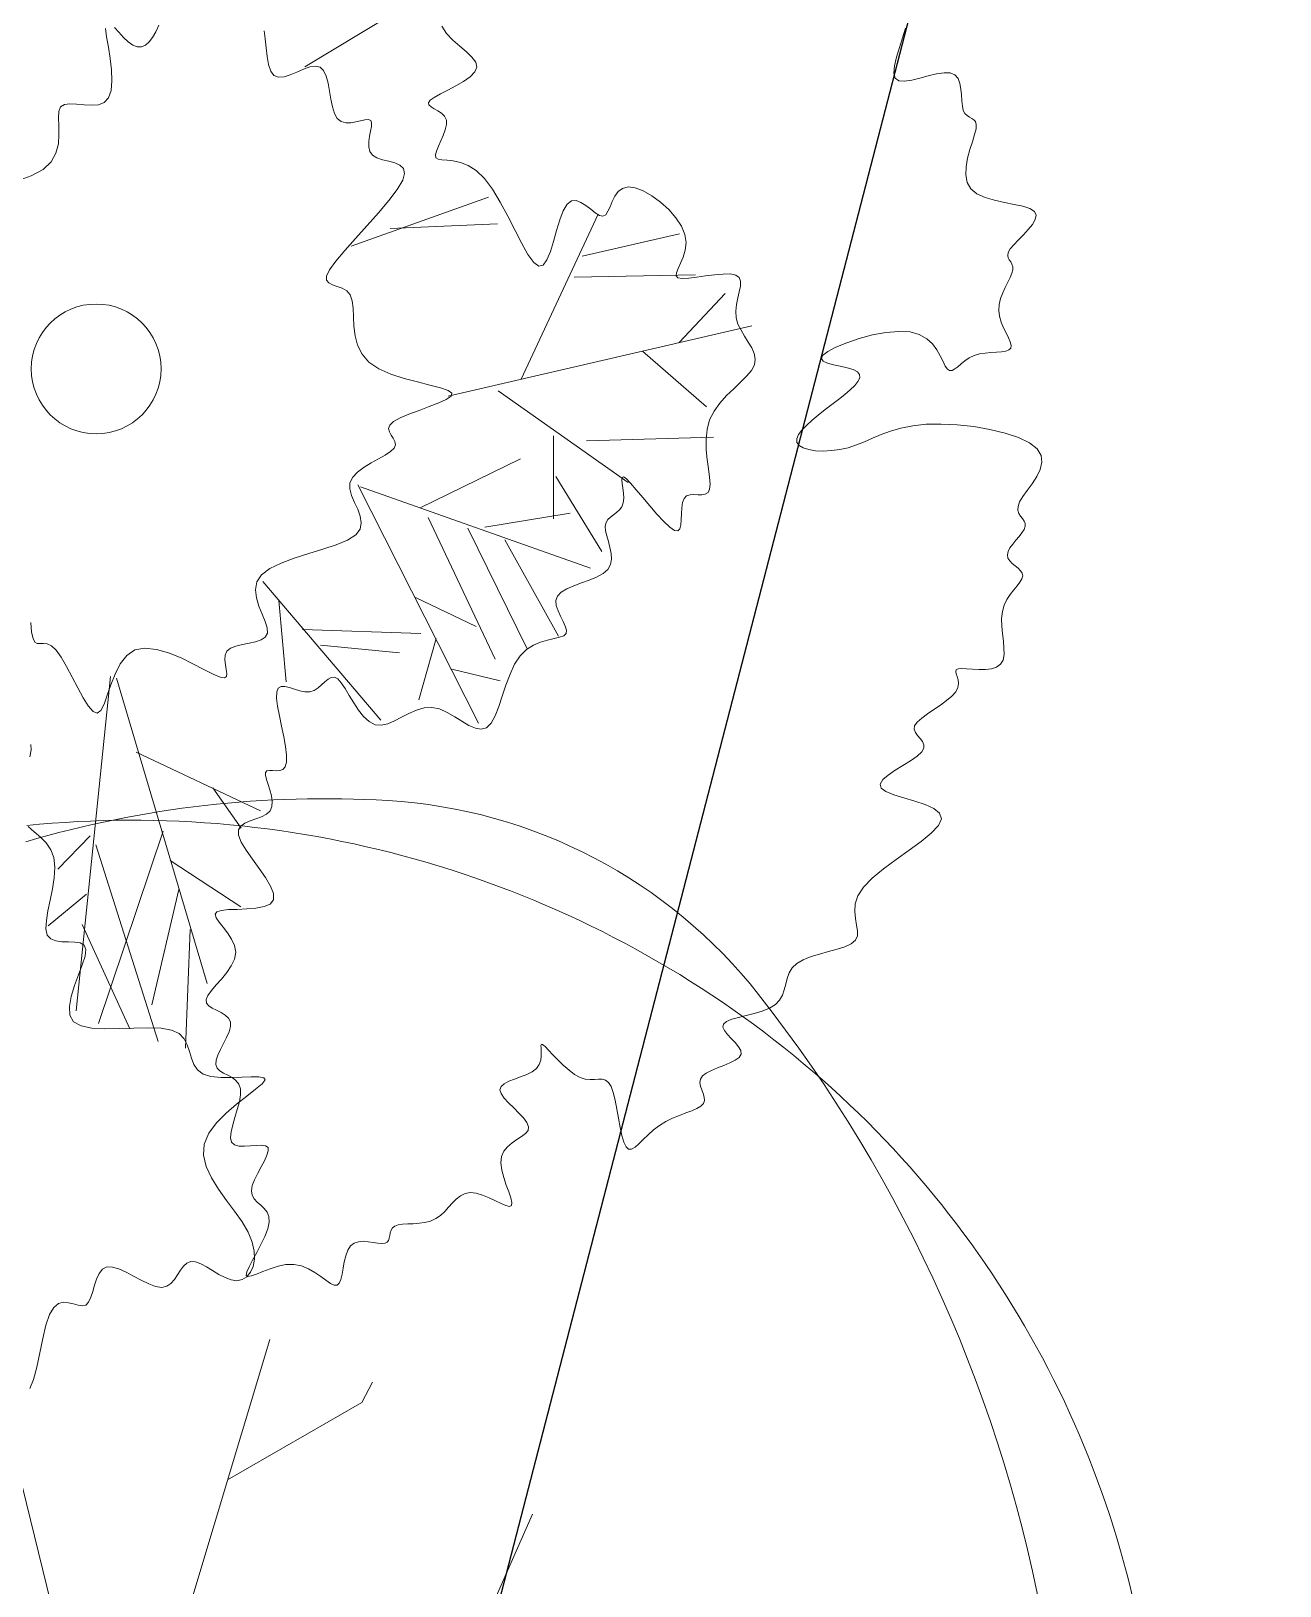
# Model space of a CAD drawing. Extents: x 2080 to 102394, y 2071 to 93424.
# Drawn here: x 82984.5 to 83092.5, y 79827.9 to 79962.2 of the extents above; entities that cross this region are included whole.
import ezdxf

# ---------------------------------------------------------------- set-up
doc = ezdxf.new("R2010")
doc.units = 0
doc.header["$LTSCALE"] = 20
doc.header["$MEASUREMENT"] = 0
doc.layers.add('casuanut tree', color=100, linetype='Continuous', lineweight=5)
doc.layers.add('tree', color=60, linetype='Continuous', lineweight=0)

# ---------------------------------------------------------------- blocks, each defined once
blk = doc.blocks.new('tr')
at = {"layer": 'casuanut tree'}
for p, q in [((0.2928, 0.2663), (0.4673, 0.3232)), ((0.298, 0.0656), (0.455, 0.0838)), ((0.3433, 0.0747), (0.458, 0.0536)), ((0.445, -0.1163), (0.5666, 0.0392)), ((0.5395, -0.0014), (0.6476, -0.0014)), ((0.526, -0.0217), (0.6544, -0.0487)), ((0.6206, -0.1163), (0.6814, -0.0758)), ((0.3639, -0.1163), (0.7017, -0.1163)), ((0.5801, -0.1163), (0.6341, -0.1907)), ((0.4179, -0.1231), (0.5328, -0.2516)), ((0.4652, -0.1839), (0.445, -0.2718)), ((0.2467, -0.1881), (0.3161, -0.4691)), ((0.249, -0.1907), (0.472, -0.3327)), ((0.307, -0.2274), (0.4248, -0.2002)), ((0.499, -0.1975), (0.6341, -0.2245)), ((0.458, -0.2274), (0.4882, -0.318)), ((0.3131, -0.2395), (0.3493, -0.4056)), ((0.1229, -0.2667), (0.2134, -0.4419)), ((0.3523, -0.2606), (0.3855, -0.4026)), ((0.3704, -0.2637), (0.464, -0.2697)), ((0.3885, -0.2818), (0.4218, -0.3966)), ((0.135, -0.2908), (0.1229, -0.3785)), ((-0.0613, -0.3301), (-0.179, -0.6745)), ((-0.0552, -0.3331), (-0.0341, -0.6775)), ((0.1531, -0.3271), (0.2768, -0.3603)), ((0.2799, -0.3211), (0.3372, -0.3664)), ((0.1682, -0.3482), (0.2497, -0.3754)), ((0.2919, -0.3694), (0.2587, -0.4298)), ((-0.0526, -0.416), (0.0645, -0.5084)), ((0.301, -0.4056), (0.3493, -0.4298)), ((0.0195, -0.4723), (0.0397, -0.5219)), ((-0.1217, -0.4933), (-0.1639, -0.5204)), ((-0.1179, -0.5039), (-0.0999, -0.727)), ((-0.0436, -0.5061), (-0.1585, -0.6932)), ((-0.0432, -0.5386), (0.0202, -0.605)), ((-0.1398, -0.5537), (-0.1881, -0.5778)), ((-0.0413, -0.5715), (-0.0976, -0.6865)), ((-0.1517, -0.585), (-0.1269, -0.7067))]:
    blk.add_line(p, q, dxfattribs=at)
at = {"layer": 'casuanut tree', "color": 2}
blk.add_line((-0.0391, -0.6166), (-0.0729, -0.7406), dxfattribs=at)
at = {"layer": 'casuanut tree'}
for points in [[(0.4472, 0.2756), (0.4506, 0.2668), (0.4557, 0.2582), (0.4614, 0.2502), (0.467, 0.2426), (0.4716, 0.2357), (0.4743, 0.2294), (0.4742, 0.224), (0.4709, 0.2193), (0.4648, 0.2154), (0.4568, 0.212), (0.4476, 0.2092), (0.4382, 0.2067), (0.4294, 0.2045), (0.422, 0.2024), (0.4168, 0.2003), (0.4144, 0.1981), (0.4145, 0.1958), (0.4163, 0.1933), (0.4192, 0.1904), (0.4226, 0.1873), (0.4258, 0.1838), (0.4282, 0.1799), (0.4292, 0.1755), (0.4282, 0.1706), (0.4257, 0.1654), (0.4222, 0.1601), (0.4182, 0.1548), (0.4144, 0.1498), (0.4111, 0.1452), (0.4092, 0.1414), (0.4089, 0.1383), (0.4109, 0.1362), (0.4147, 0.1346), (0.4201, 0.133), (0.4265, 0.1307), (0.4337, 0.1273), (0.4411, 0.1222), (0.4484, 0.1148), (0.4551, 0.1045), (0.461, 0.0912), (0.4661, 0.0756), (0.4706, 0.0589), (0.4748, 0.0423), (0.4787, 0.0268), (0.4826, 0.0136), (0.4867, 0.0038), (0.4911, -0.0014), (0.496, -0.0013), (0.5013, 0.0033), (0.507, 0.0112), (0.5128, 0.0211), (0.5187, 0.0319), (0.5247, 0.0423), (0.5305, 0.0512), (0.5362, 0.0572), (0.5415, 0.0596), (0.5465, 0.0588), (0.5513, 0.0557), (0.5557, 0.0511), (0.5599, 0.046), (0.5639, 0.0412), (0.5676, 0.0375), (0.5711, 0.0358), (0.5744, 0.0367), (0.5776, 0.0397), (0.581, 0.044), (0.5846, 0.049), (0.5886, 0.0539), (0.5932, 0.058), (0.5986, 0.0604), (0.6048, 0.0606), (0.612, 0.0579), (0.6199, 0.0526), (0.6278, 0.0453), (0.6354, 0.0365), (0.6422, 0.0267), (0.6478, 0.0164), (0.6516, 0.0061), (0.6533, -0.0037), (0.6525, -0.0124), (0.6498, -0.0202), (0.646, -0.027), (0.6417, -0.0328), (0.6378, -0.0378), (0.6349, -0.0418), (0.6338, -0.0451), (0.6352, -0.0476), (0.6397, -0.0494), (0.6467, -0.0506), (0.6553, -0.0516), (0.6649, -0.0524), (0.6747, -0.0533), (0.6839, -0.0546), (0.6916, -0.0563), (0.6972, -0.0589), (0.7, -0.0623), (0.7005, -0.0665), (0.6992, -0.0715), (0.6967, -0.0772), (0.6937, -0.0833), (0.6907, -0.0899), (0.6883, -0.0968), (0.687, -0.1039), (0.6874, -0.1112), (0.6891, -0.1184), (0.6914, -0.1256), (0.6939, -0.1327), (0.6961, -0.1395), (0.6973, -0.1461), (0.6971, -0.1523), (0.6949, -0.158), (0.6904, -0.1633), (0.6838, -0.1683), (0.6759, -0.1732), (0.6671, -0.1783), (0.6579, -0.1838), (0.649, -0.19), (0.6409, -0.1971), (0.6341, -0.2054), (0.6291, -0.2148), (0.6256, -0.2252), (0.6233, -0.236), (0.6219, -0.2466), (0.6209, -0.2567), (0.62, -0.2657), (0.6189, -0.2732), (0.6172, -0.2786), (0.6147, -0.2817), (0.6114, -0.2828), (0.6076, -0.2825), (0.6034, -0.2816), (0.5992, -0.2804), (0.5951, -0.2797), (0.5912, -0.28), (0.588, -0.282), (0.5853, -0.2859), (0.5832, -0.2913), (0.5815, -0.2975), (0.5798, -0.3037), (0.578, -0.3091), (0.5759, -0.313), (0.5733, -0.3148), (0.5699, -0.3135), (0.5657, -0.3089), (0.5608, -0.3014), (0.5555, -0.292), (0.55, -0.2816), (0.5446, -0.271), (0.5395, -0.2611), (0.5351, -0.2528), (0.5317, -0.247), (0.5292, -0.2444), (0.5277, -0.2446), (0.5268, -0.247), (0.5263, -0.251), (0.5259, -0.2561), (0.5253, -0.2616), (0.5243, -0.2671), (0.5226, -0.2718), (0.5201, -0.2755), (0.5169, -0.2782), (0.5132, -0.2802), (0.5094, -0.282), (0.5057, -0.2837), (0.5024, -0.2858), (0.4997, -0.2885), (0.4979, -0.2921), (0.4971, -0.2969), (0.4971, -0.3027), (0.4975, -0.309), (0.4977, -0.3156), (0.4975, -0.3222), (0.4965, -0.3284), (0.4941, -0.3339), (0.49, -0.3383), (0.484, -0.3415), (0.4764, -0.3436), (0.4678, -0.3451), (0.4589, -0.3462), (0.4501, -0.3473), (0.442, -0.3488), (0.4352, -0.3509), (0.4303, -0.3541), (0.4276, -0.3585), (0.4268, -0.3639), (0.4274, -0.37), (0.4286, -0.3762), (0.4301, -0.3823), (0.4313, -0.3879), (0.4315, -0.3925), (0.4303, -0.3958), (0.4273, -0.3976), (0.4225, -0.3982), (0.4164, -0.3982), (0.4092, -0.3982), (0.4013, -0.3986), (0.393, -0.4001), (0.3845, -0.4031), (0.3763, -0.4082), (0.3685, -0.4157), (0.3612, -0.4251), (0.3543, -0.4355), (0.3477, -0.4462), (0.3414, -0.4564), (0.3353, -0.4652), (0.3293, -0.472), (0.3234, -0.4758), (0.3174, -0.4762), (0.3114, -0.4737), (0.3053, -0.469), (0.299, -0.463), (0.2924, -0.4564), (0.2855, -0.45), (0.2782, -0.4445), (0.2704, -0.4409), (0.2622, -0.4395), (0.2536, -0.44), (0.2449, -0.4417), (0.2362, -0.444), (0.2278, -0.4461), (0.2199, -0.4475), (0.2127, -0.4475), (0.2063, -0.4454), (0.2008, -0.4407), (0.1963, -0.434), (0.1925, -0.4259), (0.1892, -0.4171), (0.1863, -0.4082), (0.1836, -0.3999), (0.1809, -0.3929), (0.1781, -0.3879), (0.175, -0.3853), (0.1716, -0.3848), (0.1679, -0.3859), (0.1639, -0.3879), (0.1596, -0.3903), (0.1551, -0.3927), (0.1504, -0.3943), (0.1455, -0.3947), (0.1403, -0.3934), (0.1351, -0.3911), (0.13, -0.3881), (0.125, -0.3852), (0.1205, -0.383), (0.1165, -0.3821), (0.1131, -0.3832), (0.1105, -0.3868), (0.1089, -0.3933), (0.1079, -0.4022), (0.1074, -0.4128), (0.1072, -0.4242), (0.1069, -0.4358), (0.1064, -0.4467), (0.1055, -0.4561), (0.1038, -0.4634), (0.1013, -0.4679), (0.098, -0.4701), (0.0944, -0.4706), (0.0906, -0.47), (0.0869, -0.4689), (0.0835, -0.468), (0.0808, -0.4678), (0.079, -0.469), (0.0783, -0.4721), (0.0783, -0.4767), (0.0788, -0.4823), (0.0793, -0.4886), (0.0795, -0.4951), (0.079, -0.5012), (0.0775, -0.5066), (0.0745, -0.5107), (0.0699, -0.5134), (0.0641, -0.5148), (0.0576, -0.5156), (0.051, -0.5164), (0.0449, -0.5175), (0.0398, -0.5196), (0.0364, -0.5232), (0.0351, -0.5288), (0.0364, -0.5367), (0.0396, -0.5464), (0.044, -0.5574), (0.0488, -0.5688), (0.0532, -0.5799), (0.0565, -0.5902), (0.0578, -0.5989), (0.0565, -0.6054), (0.0519, -0.6091), (0.0448, -0.6104), (0.0358, -0.6101), (0.0258, -0.6086), (0.0158, -0.6067), (0.0065, -0.6049), (-0.0013, -0.6039), (-0.0066, -0.6043), (-0.0088, -0.6065), (-0.0086, -0.6104), (-0.0066, -0.6157), (-0.0036, -0.622), (-0.0003, -0.6291), (0.0025, -0.6366), (0.004, -0.6442), (0.0036, -0.6516), (0.0006, -0.6585), (-0.0044, -0.6649), (-0.0107, -0.6709), (-0.0178, -0.6764), (-0.0249, -0.6814), (-0.0313, -0.6861), (-0.0363, -0.6904), (-0.0392, -0.6944), (-0.0396, -0.6981), (-0.0379, -0.7015), (-0.0348, -0.7049), (-0.0308, -0.7082), (-0.0265, -0.7117), (-0.0227, -0.7153), (-0.02, -0.7193), (-0.0189, -0.7237), (-0.02, -0.7286), (-0.0228, -0.7339), (-0.0268, -0.7394), (-0.0315, -0.745), (-0.0361, -0.7505), (-0.0403, -0.7559), (-0.0434, -0.7609), (-0.0448, -0.7654), (-0.0442, -0.7693), (-0.042, -0.7729), (-0.0386, -0.7762), (-0.0347, -0.7795), (-0.0308, -0.783), (-0.0274, -0.7869), (-0.0252, -0.7915), (-0.0246, -0.7969), (-0.026, -0.8033), (-0.029, -0.8105), (-0.0331, -0.818), (-0.0375, -0.8257), (-0.0417, -0.8331), (-0.0451, -0.84), (-0.0471, -0.8461), (-0.0471, -0.851), (-0.0446, -0.8546), (-0.0402, -0.857), (-0.0344, -0.8585), (-0.0281, -0.8596), (-0.0218, -0.8606), (-0.0162, -0.8616), (-0.012, -0.8632), (-0.0099, -0.8657), (-0.0104, -0.8692), (-0.0129, -0.8736), (-0.017, -0.8788), (-0.0219, -0.8844), (-0.0271, -0.8903), (-0.0319, -0.8963), (-0.0358, -0.902), (-0.0381, -0.9074), (-0.0383, -0.9122), (-0.037, -0.9165), (-0.0345, -0.9206), (-0.0316, -0.9247), (-0.0288, -0.9289), (-0.0267, -0.9335), (-0.0258, -0.9387), (-0.0268, -0.9446), (-0.03, -0.9513), (-0.035, -0.9587), (-0.041, -0.9662), (-0.0475, -0.9737), (-0.0537, -0.9807), (-0.059, -0.9869), (-0.0626, -0.9918), (-0.064, -0.9953), (-0.0626, -0.9969), (-0.0587, -0.9972), (-0.0529, -0.9965), (-0.0455, -0.9953), (-0.0372, -0.9941), (-0.0283, -0.9934), (-0.0195, -0.9936), (-0.0111, -0.9953), (-0.0035, -0.9987), (0.0032, -1.0034), (0.0091, -1.0089), (0.0143, -1.0146), (0.0188, -1.0199), (0.0228, -1.0243), (0.0264, -1.0271), (0.0295, -1.0279), (0.0323, -1.0263), (0.0349, -1.0226), (0.0375, -1.0174), (0.04, -1.0113), (0.0428, -1.0049), (0.0458, -0.9988), (0.0492, -0.9935), (0.0531, -0.9896), (0.0576, -0.9876), (0.0626, -0.9872), (0.0678, -0.9879), (0.073, -0.9895), (0.078, -0.9914), (0.0827, -0.9933), (0.0869, -0.9947), (0.0903, -0.9953), (0.0928, -0.9947), (0.0946, -0.9931), (0.096, -0.9909), (0.0972, -0.9882), (0.0984, -0.9855), (0.0999, -0.9829), (0.102, -0.9808), (0.1049, -0.9795), (0.1088, -0.9791), (0.1135, -0.9795), (0.119, -0.9804), (0.1249, -0.9815), (0.1312, -0.9824), (0.1375, -0.983), (0.1439, -0.9829), (0.15, -0.9817), (0.1557, -0.9795), (0.1611, -0.9764), (0.1663, -0.9728), (0.1714, -0.9692), (0.1764, -0.966), (0.1816, -0.9635), (0.187, -0.9623), (0.1927, -0.9626), (0.1988, -0.9648), (0.2051, -0.9683), (0.2113, -0.9728), (0.2172, -0.9774), (0.2226, -0.9816), (0.2273, -0.9849), (0.2309, -0.9867), (0.2333, -0.9863), (0.2343, -0.9833), (0.2342, -0.9781), (0.2335, -0.9713), (0.2326, -0.9634), (0.2318, -0.955), (0.2315, -0.9466), (0.2323, -0.9388), (0.2344, -0.9322), (0.2382, -0.927), (0.2432, -0.9232), (0.249, -0.9204), (0.255, -0.9181), (0.2606, -0.916), (0.2654, -0.9138), (0.2689, -0.911), (0.2704, -0.9074), (0.2697, -0.9026), (0.2673, -0.8968), (0.2636, -0.8905), (0.2593, -0.8839), (0.2551, -0.8773), (0.2516, -0.8711), (0.2494, -0.8656), (0.249, -0.8612), (0.2511, -0.858), (0.2551, -0.8559), (0.2607, -0.8545), (0.2672, -0.8536), (0.2742, -0.8527), (0.2812, -0.8517), (0.2876, -0.8501), (0.293, -0.8477), (0.2969, -0.8442), (0.2995, -0.84), (0.3011, -0.8355), (0.3021, -0.8312), (0.3027, -0.8274), (0.3032, -0.8247), (0.304, -0.8234), (0.3053, -0.824), (0.3074, -0.8268), (0.3103, -0.8313), (0.3137, -0.8372), (0.3177, -0.8438), (0.3221, -0.8508), (0.3269, -0.8574), (0.3318, -0.8633), (0.3369, -0.8679), (0.3419, -0.8709), (0.3468, -0.8726), (0.3515, -0.8736), (0.3559, -0.8743), (0.3597, -0.8752), (0.363, -0.877), (0.3655, -0.88), (0.3673, -0.8848), (0.3681, -0.8918), (0.3682, -0.9005), (0.3679, -0.9102), (0.3674, -0.9203), (0.3669, -0.9303), (0.3668, -0.9393), (0.3672, -0.947), (0.3684, -0.9524), (0.3706, -0.9554), (0.3738, -0.956), (0.3779, -0.9548), (0.3827, -0.9523), (0.3884, -0.9489), (0.3947, -0.945), (0.4016, -0.9412), (0.4089, -0.9378), (0.4167, -0.9353), (0.4246, -0.9335), (0.4324, -0.9322), (0.4399, -0.9312), (0.4467, -0.9302), (0.4526, -0.9291), (0.4574, -0.9276), (0.4607, -0.9254), (0.4625, -0.9225), (0.463, -0.9189), (0.4628, -0.9149), (0.4623, -0.9108), (0.4619, -0.9066), (0.4621, -0.9026), (0.4635, -0.899), (0.4664, -0.8961), (0.4711, -0.894), (0.4772, -0.8924), (0.4842, -0.8912), (0.4915, -0.8902), (0.4986, -0.889), (0.5048, -0.8875), (0.5097, -0.8855), (0.5125, -0.8826), (0.513, -0.8787), (0.5117, -0.8741), (0.5092, -0.869), (0.506, -0.8637), (0.503, -0.8585), (0.5008, -0.8537), (0.5, -0.8496), (0.5013, -0.8465), (0.5051, -0.8446), (0.5111, -0.8435), (0.5187, -0.8431), (0.5273, -0.843), (0.5364, -0.8428), (0.5454, -0.8422), (0.5538, -0.841), (0.5609, -0.8386), (0.5664, -0.8351), (0.5706, -0.8304), (0.5739, -0.8251), (0.5768, -0.8195), (0.5798, -0.8138), (0.5833, -0.8085), (0.5877, -0.8039), (0.5936, -0.8003), (0.6012, -0.798), (0.6102, -0.7967), (0.6199, -0.796), (0.6299, -0.7957), (0.6396, -0.7953), (0.6484, -0.7945), (0.6557, -0.7929), (0.6611, -0.7902), (0.6642, -0.7861), (0.6656, -0.7808), (0.666, -0.7745), (0.6663, -0.7674), (0.6674, -0.7597), (0.6698, -0.7518), (0.6746, -0.7439), (0.6825, -0.7361), (0.694, -0.7287), (0.7081, -0.7216), (0.7238, -0.7149), (0.7397, -0.7083), (0.7546, -0.702), (0.7674, -0.6957), (0.7768, -0.6894), (0.7816, -0.6831), (0.781, -0.6768), (0.776, -0.6704), (0.7678, -0.664), (0.7577, -0.6578), (0.7471, -0.6518), (0.7373, -0.6461), (0.7296, -0.6407), (0.7253, -0.6358), (0.7254, -0.6314), (0.7293, -0.6274), (0.736, -0.6238), (0.7445, -0.6205), (0.7538, -0.6172), (0.763, -0.6141), (0.7711, -0.6109), (0.7771, -0.6076), (0.7803, -0.6042), (0.7812, -0.6005), (0.7804, -0.5968), (0.7787, -0.593), (0.7766, -0.5892), (0.7751, -0.5855), (0.7746, -0.5818), (0.776, -0.5783), (0.7797, -0.5751), (0.7853, -0.5719), (0.7924, -0.5689), (0.8002, -0.5658), (0.8082, -0.5627), (0.8159, -0.5595), (0.8226, -0.5561), (0.8278, -0.5524), (0.831, -0.5485), (0.8327, -0.5444), (0.8331, -0.5405), (0.833, -0.5368), (0.8327, -0.5336), (0.8327, -0.531), (0.8335, -0.5294), (0.8357, -0.5288), (0.8394, -0.5293), (0.8446, -0.5307), (0.8508, -0.5326), (0.8575, -0.5345), (0.8644, -0.5361), (0.871, -0.5368), (0.8769, -0.5364), (0.8818, -0.5344), (0.8854, -0.5305), (0.8878, -0.525), (0.8893, -0.5182), (0.8904, -0.5106), (0.8913, -0.5025), (0.8924, -0.4943), (0.894, -0.4864), (0.8965, -0.4792), (0.8999, -0.4729), (0.9042, -0.4676), (0.909, -0.463), (0.9138, -0.459), (0.9183, -0.4556), (0.9223, -0.4524), (0.9252, -0.4494), (0.9269, -0.4465), (0.9269, -0.4435), (0.9257, -0.4404), (0.9237, -0.4372), (0.9212, -0.434), (0.9188, -0.4307), (0.9167, -0.4273), (0.9155, -0.424), (0.9156, -0.4206), (0.9172, -0.4172), (0.9201, -0.4138), (0.9239, -0.4105), (0.9281, -0.4072), (0.9324, -0.404), (0.9363, -0.4008), (0.9395, -0.3977), (0.9415, -0.3947), (0.9421, -0.3917), (0.9415, -0.3889), (0.9403, -0.3859), (0.939, -0.3828), (0.9379, -0.3795), (0.9377, -0.376), (0.9387, -0.372), (0.9415, -0.3676), (0.9463, -0.3627), (0.9524, -0.3573), (0.9592, -0.3514), (0.9657, -0.3451), (0.9712, -0.3383), (0.9748, -0.3312), (0.9756, -0.3237), (0.973, -0.3158), (0.9663, -0.3076), (0.9561, -0.2994), (0.943, -0.2914), (0.9279, -0.2838), (0.9114, -0.2769), (0.8943, -0.2709), (0.8775, -0.2662), (0.8616, -0.2628), (0.8472, -0.2611), (0.8342, -0.2607), (0.8225, -0.2613), (0.8117, -0.2627), (0.8017, -0.2644), (0.7922, -0.2662), (0.783, -0.2676), (0.7737, -0.2685), (0.7644, -0.2684), (0.7552, -0.2675), (0.7464, -0.2659), (0.7384, -0.2637), (0.7315, -0.2609), (0.7261, -0.2577), (0.7224, -0.2542), (0.7208, -0.2504), (0.7216, -0.2466), (0.7244, -0.2426), (0.729, -0.2387), (0.735, -0.2347), (0.7422, -0.2306), (0.7501, -0.2267), (0.7585, -0.2227), (0.767, -0.2189), (0.7753, -0.2151), (0.783, -0.2115), (0.79, -0.2079), (0.7958, -0.2044), (0.8002, -0.2009), (0.8029, -0.1975), (0.8036, -0.1941), (0.8019, -0.1907), (0.7978, -0.1873), (0.7919, -0.184), (0.7851, -0.1806), (0.7784, -0.1773), (0.7725, -0.1741), (0.7685, -0.1709), (0.7671, -0.1678), (0.7692, -0.1648), (0.7755, -0.1619), (0.7853, -0.1593), (0.7978, -0.1573), (0.8119, -0.1559), (0.8268, -0.1554), (0.8416, -0.1561), (0.8554, -0.158), (0.8672, -0.1614), (0.8764, -0.1664), (0.8832, -0.1726), (0.888, -0.1796), (0.8913, -0.1869), (0.8934, -0.194), (0.8949, -0.2005), (0.8961, -0.206), (0.8976, -0.2099), (0.8996, -0.2119), (0.9022, -0.2123), (0.9054, -0.2114), (0.9091, -0.2097), (0.9134, -0.2075), (0.9182, -0.2053), (0.9234, -0.2033), (0.9291, -0.202), (0.9352, -0.2016), (0.9415, -0.202), (0.9477, -0.2028), (0.9536, -0.2038), (0.959, -0.2046), (0.9636, -0.205), (0.9673, -0.2046), (0.9697, -0.2031), (0.9707, -0.2003), (0.9706, -0.1964), (0.9697, -0.1915), (0.9684, -0.1859), (0.967, -0.1798), (0.966, -0.1733), (0.9656, -0.1667), (0.9663, -0.1603), (0.9682, -0.1541), (0.9711, -0.1483), (0.9747, -0.1428), (0.9787, -0.1376), (0.9826, -0.1328), (0.9862, -0.1284), (0.9892, -0.1244), (0.991, -0.1208), (0.9917, -0.1177), (0.9914, -0.1148), (0.9906, -0.1121), (0.9896, -0.1096), (0.989, -0.107), (0.9891, -0.1044), (0.9904, -0.1015), (0.9933, -0.0983), (0.998, -0.0947), (1.004, -0.0908), (1.0106, -0.0866), (1.0171, -0.0822), (1.0228, -0.0778), (1.027, -0.0733), (1.0291, -0.0688), (1.0282, -0.0645), (1.024, -0.0604), (1.0171, -0.0563), (1.0083, -0.0521), (0.9985, -0.0477), (0.9885, -0.043), (0.9793, -0.0377), (0.9716, -0.0318), (0.9663, -0.0251), (0.964, -0.0175), (0.9644, -0.0092), (0.9667, -0.0006), (0.9705, 0.008), (0.975, 0.0164), (0.9796, 0.0242), (0.9836, 0.0312), (0.9865, 0.0369), (0.9878, 0.0413), (0.9877, 0.0446), (0.9865, 0.047), (0.9846, 0.049), (0.9824, 0.0509), (0.9802, 0.0531), (0.9785, 0.0558), (0.9775, 0.0595), (0.9776, 0.0642), (0.9784, 0.0699), (0.9795, 0.0762), (0.9803, 0.0826), (0.9806, 0.0887), (0.9798, 0.0943), (0.9774, 0.099), (0.973, 0.1023), (0.9664, 0.104), (0.9582, 0.1046), (0.9489, 0.1045), (0.9394, 0.1041), (0.9304, 0.104), (0.9225, 0.1046), (0.9166, 0.1065), (0.9134, 0.1102), (0.9132, 0.1158), (0.9157, 0.1232), (0.92, 0.1319), (0.9255, 0.1413), (0.9312, 0.151), (0.9365, 0.1604)], [(-0.3202, -1.062), (-0.3142, -1.0532), (-0.3077, -1.0409), (-0.3011, -1.0267), (-0.2944, -1.0122), (-0.2878, -0.9989), (-0.2813, -0.9885), (-0.2751, -0.9821), (-0.2693, -0.9793), (-0.2637, -0.9791), (-0.2585, -0.9808), (-0.2536, -0.9833), (-0.249, -0.9858), (-0.2447, -0.9875), (-0.2407, -0.9874), (-0.2371, -0.9849), (-0.2336, -0.9805), (-0.2302, -0.9748), (-0.2267, -0.9686), (-0.223, -0.9626), (-0.2189, -0.9574), (-0.2144, -0.9538), (-0.2092, -0.9524), (-0.2034, -0.9538), (-0.197, -0.9574), (-0.1902, -0.9626), (-0.1832, -0.9686), (-0.1761, -0.9748), (-0.1692, -0.9805), (-0.1625, -0.9849), (-0.1563, -0.9874), (-0.1507, -0.9874), (-0.1456, -0.9855), (-0.1409, -0.9822), (-0.1365, -0.9781), (-0.1322, -0.9739), (-0.128, -0.9703), (-0.1237, -0.9678), (-0.1191, -0.9671), (-0.1143, -0.9686), (-0.1093, -0.972), (-0.104, -0.9767), (-0.0985, -0.982), (-0.0928, -0.9875), (-0.087, -0.9925), (-0.0811, -0.9964), (-0.0752, -0.9986), (-0.0694, -0.9988), (-0.0638, -0.9969), (-0.0587, -0.9931), (-0.0545, -0.9875), (-0.0515, -0.9803), (-0.0497, -0.9716), (-0.0497, -0.9615), (-0.0516, -0.9502), (-0.0555, -0.9379), (-0.0608, -0.9248), (-0.0667, -0.9113), (-0.0724, -0.8975), (-0.077, -0.8839), (-0.0798, -0.8706), (-0.0798, -0.8581), (-0.0764, -0.8465), (-0.0689, -0.8362), (-0.0583, -0.827), (-0.0458, -0.819), (-0.0326, -0.812), (-0.0198, -0.8061), (-0.0087, -0.801), (-0.0005, -0.7969), (0.0036, -0.7936), (0.0028, -0.7909), (-0.0022, -0.7888), (-0.0103, -0.7869), (-0.0205, -0.785), (-0.0317, -0.7828), (-0.0428, -0.7801), (-0.0528, -0.7766), (-0.0606, -0.7722), (-0.0654, -0.7665), (-0.0679, -0.7599), (-0.0689, -0.7527), (-0.0693, -0.7451), (-0.0701, -0.7376), (-0.072, -0.7303), (-0.0761, -0.7237), (-0.0831, -0.7181), (-0.0938, -0.7136), (-0.1072, -0.7099), (-0.1223, -0.7068), (-0.138, -0.7038), (-0.1532, -0.7006), (-0.1667, -0.6967), (-0.1775, -0.6917), (-0.1845, -0.6854), (-0.1868, -0.6774), (-0.1852, -0.6681), (-0.1809, -0.658), (-0.1747, -0.6475), (-0.1679, -0.6372), (-0.1615, -0.6275), (-0.1565, -0.619), (-0.1541, -0.6121), (-0.1549, -0.6072), (-0.1584, -0.6038), (-0.1639, -0.6015), (-0.1705, -0.5997), (-0.1774, -0.598), (-0.1837, -0.5957), (-0.1885, -0.5923), (-0.1912, -0.5874), (-0.1911, -0.5804), (-0.1886, -0.5718), (-0.1845, -0.5619), (-0.1795, -0.5512), (-0.1744, -0.5399), (-0.1698, -0.5286), (-0.1666, -0.5176), (-0.1653, -0.5073), (-0.1666, -0.4982), (-0.1699, -0.4899), (-0.1745, -0.4824), (-0.1798, -0.4752), (-0.185, -0.4683)], [(-0.1662, -0.395), (-0.1629, -0.388), (-0.1619, -0.3823)], [(0.0915, 0.3554), (0.0907, 0.3462), (0.09, 0.335), (0.089, 0.3227), (0.0876, 0.3102), (0.0854, 0.2985), (0.0823, 0.2886), (0.0779, 0.2814), (0.0722, 0.2777), (0.0654, 0.2767), (0.0579, 0.2778), (0.0502, 0.28), (0.0426, 0.2826), (0.0356, 0.2846), (0.0296, 0.2853), (0.025, 0.2837), (0.022, 0.2793), (0.02, 0.2726), (0.0184, 0.2642), (0.0165, 0.2548), (0.0136, 0.2452), (0.0088, 0.236), (0.0016, 0.2279), (-0.0088, 0.2217), (-0.0228, 0.2178), (-0.0396, 0.216)], [(-0.1323, -0.2533), (-0.1338, -0.264), (-0.1339, -0.271), (-0.1328, -0.2751), (-0.1307, -0.2771), (-0.1277, -0.278), (-0.1242, -0.2787), (-0.1203, -0.2801), (-0.1163, -0.2831), (-0.1124, -0.2887), (-0.1087, -0.2975), (-0.1053, -0.3086), (-0.102, -0.3211), (-0.0987, -0.3338), (-0.0954, -0.3457), (-0.092, -0.3556), (-0.0883, -0.3625), (-0.0842, -0.3654), (-0.0798, -0.3634), (-0.0748, -0.3575), (-0.0693, -0.3489), (-0.063, -0.3387), (-0.0559, -0.3284), (-0.048, -0.3189), (-0.0391, -0.3117), (-0.0291, -0.3079), (-0.018, -0.3084), (-0.0062, -0.3125), (0.0058, -0.3192), (0.0177, -0.3276), (0.0289, -0.3366), (0.039, -0.3453), (0.0476, -0.3526), (0.0543, -0.3575), (0.0586, -0.3593), (0.0611, -0.3583), (0.0623, -0.3553), (0.0627, -0.3509), (0.0629, -0.3456), (0.0634, -0.3402), (0.0649, -0.3353), (0.0678, -0.3316), (0.0725, -0.3294), (0.0786, -0.3286), (0.0857, -0.3285), (0.0931, -0.3287), (0.1003, -0.3288), (0.1067, -0.3281), (0.1118, -0.3262), (0.1151, -0.3225), (0.1161, -0.3169), (0.1155, -0.3095), (0.1141, -0.301), (0.1127, -0.2918), (0.112, -0.2826), (0.113, -0.2737), (0.1164, -0.2659), (0.1229, -0.2594), (0.1332, -0.2549), (0.1465, -0.2519), (0.1617, -0.2499), (0.178, -0.2486), (0.1941, -0.2474), (0.2092, -0.246), (0.2222, -0.2437), (0.2322, -0.2403), (0.2383, -0.2353), (0.2411, -0.2289), (0.2416, -0.2217), (0.2406, -0.2138), (0.2389, -0.2057), (0.2375, -0.1978), (0.2372, -0.1904), (0.2389, -0.1839), (0.2432, -0.1786), (0.2496, -0.1744), (0.2575, -0.1709), (0.2661, -0.168), (0.2747, -0.1655), (0.2828, -0.1632), (0.2894, -0.1608), (0.2941, -0.158), (0.2962, -0.1548), (0.2964, -0.1513), (0.2954, -0.1474), (0.2939, -0.1435), (0.2929, -0.1397), (0.293, -0.136), (0.295, -0.1327), (0.2997, -0.1299), (0.3076, -0.1276), (0.3179, -0.1258), (0.3295, -0.1243), (0.3412, -0.1228), (0.3521, -0.1213), (0.361, -0.1194), (0.3668, -0.1171), (0.3684, -0.1141), (0.3651, -0.1103), (0.3576, -0.1056), (0.3472, -0.1002), (0.3348, -0.0939), (0.3216, -0.0869), (0.3087, -0.0791), (0.2973, -0.0705), (0.2884, -0.0611), (0.283, -0.0511), (0.2805, -0.0406), (0.2802, -0.03), (0.2813, -0.0196), (0.2831, -0.0096), (0.2848, -0.0004), (0.2857, 0.0077), (0.2851, 0.0144), (0.2824, 0.0195), (0.2782, 0.0234), (0.2734, 0.0265), (0.2687, 0.0293), (0.2652, 0.0322), (0.2635, 0.0356), (0.2646, 0.04), (0.2693, 0.0459), (0.2781, 0.0536), (0.2902, 0.0627), (0.3044, 0.0727), (0.3197, 0.0834), (0.3349, 0.0941), (0.3488, 0.1046), (0.3603, 0.1142), (0.3684, 0.1226), (0.3721, 0.1294), (0.3721, 0.1348), (0.3692, 0.1392), (0.3643, 0.1428), (0.3583, 0.1461), (0.3521, 0.1492), (0.3465, 0.1525), (0.3425, 0.1564), (0.3407, 0.161), (0.3407, 0.1661), (0.3421, 0.1716), (0.3442, 0.1771), (0.3465, 0.1823), (0.3485, 0.1869), (0.3496, 0.1908), (0.3493, 0.1935), (0.3471, 0.195), (0.3433, 0.1956), (0.3385, 0.1957), (0.3331, 0.1957), (0.3275, 0.196), (0.3222, 0.1972), (0.3176, 0.1996), (0.3143, 0.2037), (0.3126, 0.2097), (0.312, 0.2173), (0.3123, 0.2258), (0.3128, 0.2347), (0.3132, 0.2433), (0.3129, 0.2512), (0.3116, 0.2577), (0.3087, 0.2623), (0.304, 0.2645), (0.2978, 0.2649), (0.2906, 0.264), (0.283, 0.2626), (0.2754, 0.2612), (0.2683, 0.2607), (0.2624, 0.2616), (0.258, 0.2645), (0.2556, 0.27), (0.2549, 0.2775), (0.2553, 0.2864), (0.2564, 0.2959), (0.2577, 0.3054), (0.2587, 0.3141)], [(0.1486, 0.346), (0.1439, 0.3396), (0.1391, 0.3343), (0.1343, 0.3305), (0.1296, 0.328), (0.125, 0.3272), (0.1205, 0.3282), (0.1162, 0.331), (0.1121, 0.3357), (0.1082, 0.3416), (0.1046, 0.3481), (0.1014, 0.3543)]]:
    blk.add_lwpolyline(points, dxfattribs=at)
at = {"layer": 'casuanut tree', "linetype": 'Continuous'}
blk.add_circle((-0.0014, -0.0017), 0.0703, dxfattribs=at)
blk = doc.blocks.new('T3')
at = {"color": 3, "linetype": 'Continuous'}
for centre, radius, start, end in [((0.10242, -0.00083), 0.47779, 86.58911, 106.36827), ((0.11714, 0.24647), 0.23006, 38.20985, 86.58549), ((0.01573, -0.00474), 0.47203, 51.53933, 95.77344), ((-0.21251, -0.01303), 0.64959, 9.98315, 38.20995), ((0.03122, 0.01476), 0.44713, 6.02226, 51.53932)]:
    blk.add_arc(centre, radius, start, end, dxfattribs=at)
blk = doc.blocks.new('A$C1D8D08D8')
at = {"color": 102}
for p, q in [((-235.34, -439.09), (-250.14, -378.93)), ((-235.34, -439.09), (-217.55, -379.75)), ((-207.02, -386.93), (-205.82, -384.63)), ((-222.36, -395.78), (-207.02, -386.93)), ((-193.69, -413.61), (-187.54, -399.68))]:
    blk.add_line(p, q, dxfattribs=at)
at = {"color": 102, "xscale": 253.5657267839997, "yscale": 253.5657267839997, "zscale": 253.5657267839738}
blk.add_blockref('T3', (-237.24, -438.94), dxfattribs=at)

msp = doc.modelspace()

# ---------------------------------------------------------------- linework, layer by layer
at = {"linetype": 'Continuous', "ltscale": 0.5}
msp.add_line((82972.453, 79623.791), (83142.687, 80280.837), dxfattribs=at)

# ---------------------------------------------------------------- block references
at = {"layer": 'casuanut tree', "linetype": 'Continuous', "xscale": 79.72900979429163, "yscale": 79.72900979430415, "zscale": 79.72900979430547, "rotation": 13.01607038380211}
msp.add_blockref('tr', (82990.242, 79933.194), dxfattribs=at)
at = {"layer": 'tree', "linetype": 'Continuous', "ltscale": 0.5, "xscale": 0.7566410380386515, "yscale": 0.7566410380386515, "zscale": 0.756641038041476}
msp.add_blockref('A$C1D8D08D8', (83169.769, 80136.519), dxfattribs=at)

doc.saveas('drawing.dxf')
